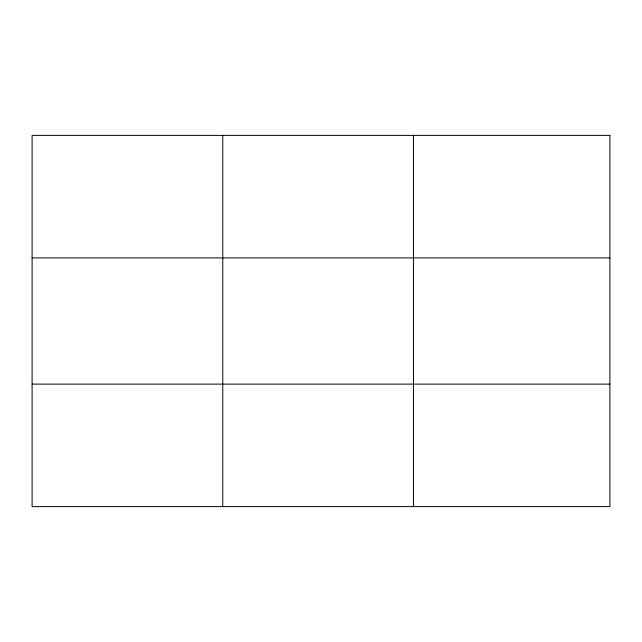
<?xml version="1.0" encoding="UTF-8"?>
<svg xmlns="http://www.w3.org/2000/svg" width="642" height="642" viewBox="0 0 642 642"><rect width="100%" height="100%" fill="white"/><g stroke="black" fill="none" stroke-linecap="round" stroke-linejoin="round"><path stroke-width="0.96" d="M222.774 506.61L222.774 135.39M413.448 506.61L413.448 135.39M32.1 257.891L609.9 257.891M32.1 384.109L609.9 384.109M609.9 135.39L609.9 506.61L32.1 506.61L32.1 135.39L609.9 135.39"/></g></svg>
